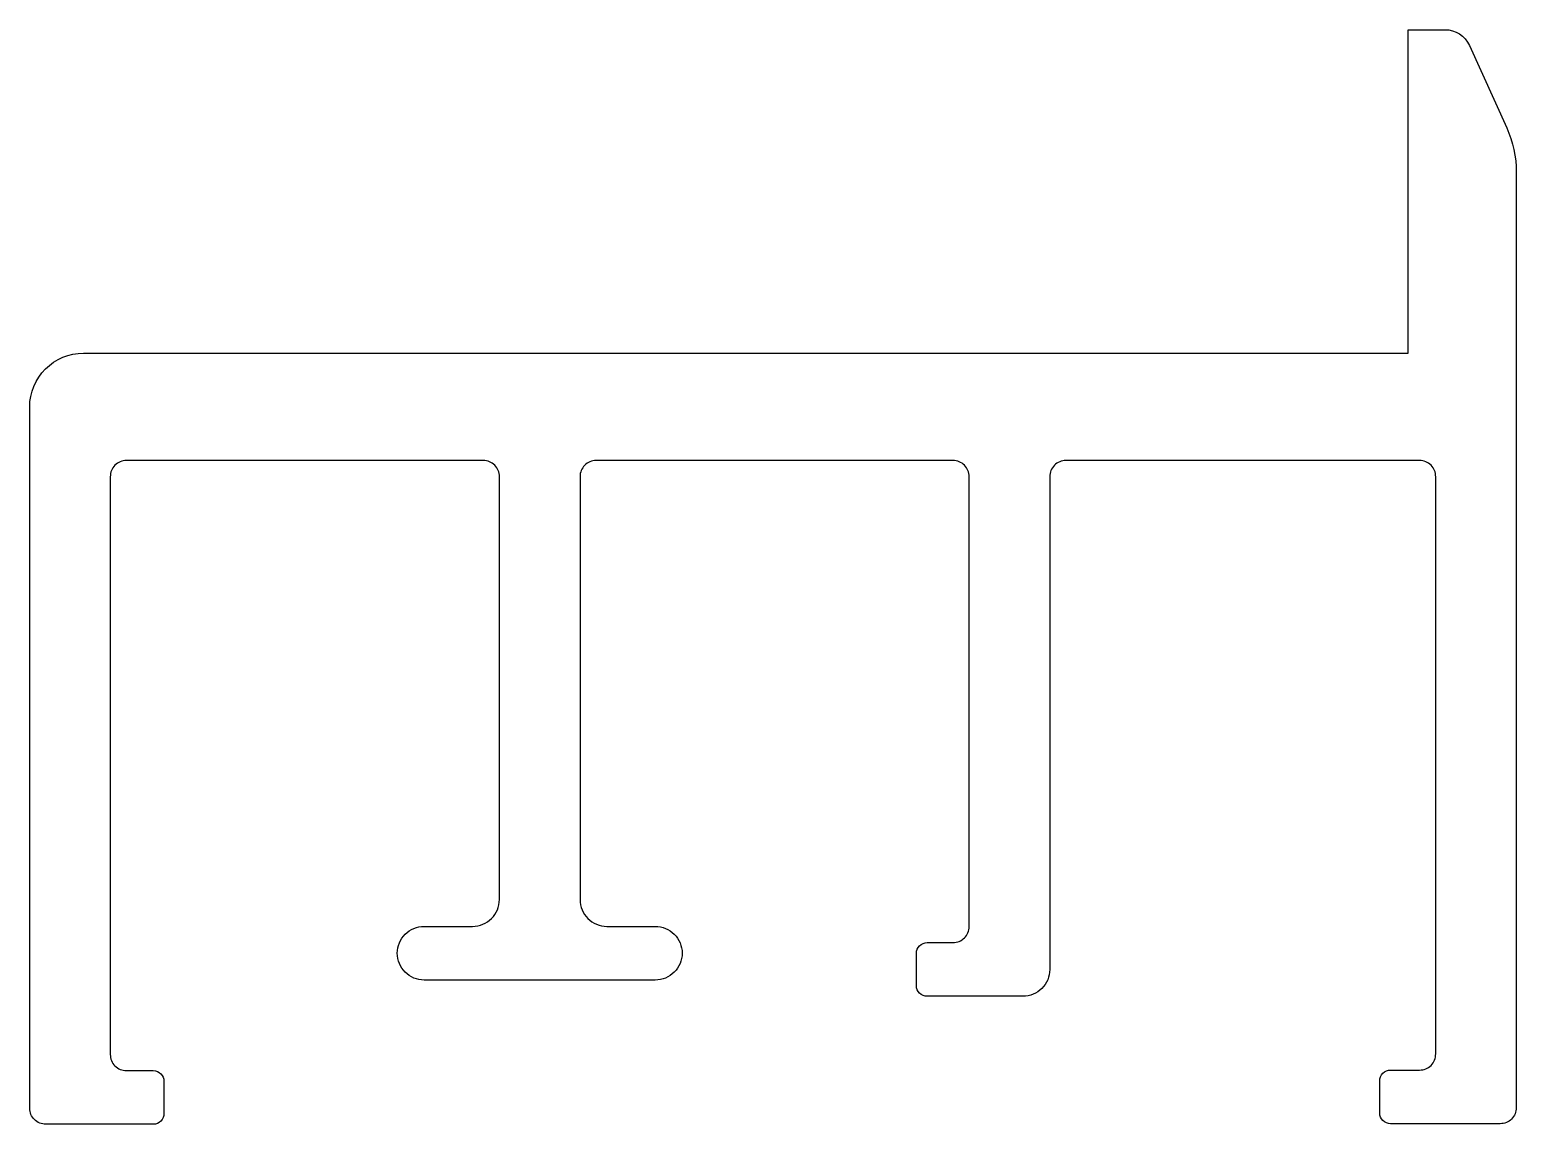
# Model space of a CAD drawing. Extents: x 36.7 to 64.4, y 280.1 to 300.5.
import ezdxf

# ---------------------------------------------------------------- set-up
doc = ezdxf.new("R2010")
doc.units = 0
doc.layers.get('0').update_dxf_attribs({"linetype": 'CONTINUOUS'})

msp = doc.modelspace()

# ---------------------------------------------------------------- linework, layer by layer
at = {"linetype": 'CONTINUOUS'}
msp.add_lwpolyline([(62.614, 292.457), (56.026, 292.457, 0.414214), (55.726, 292.157), (55.726, 282.976, -0.414214), (55.226, 282.476), (53.444, 282.476, -0.414214), (53.244, 282.676), (53.244, 283.276, -0.414214), (53.444, 283.476), (53.926, 283.476, 0.414214), (54.226, 283.776), (54.226, 292.157, 0.414214), (53.926, 292.457), (47.279, 292.457, 0.414214), (46.979, 292.157), (46.979, 284.279, 0.414214), (47.479, 283.779), (48.381, 283.779, -0.414214), (48.881, 283.279, -0.414214), (48.381, 282.779), (44.077, 282.779, -0.414214), (43.577, 283.279), (43.577, 283.279, -0.414214), (44.077, 283.779), (44.979, 283.779, 0.414214), (45.479, 284.279), (45.479, 292.157, 0.414214), (45.179, 292.457), (38.532, 292.457, 0.414214), (38.232, 292.157), (38.232, 281.392, 0.414214), (38.532, 281.092), (39.032, 281.092, -0.414214), (39.232, 280.892), (39.232, 280.292, -0.414214), (39.032, 280.092), (37.032, 280.092, -0.414214), (36.732, 280.392), (36.732, 293.457, -0.414214), (37.732, 294.457), (62.403, 294.457), (62.403, 294.457), (62.403, 300.484), (63.086, 300.484, -0.294642), (63.541, 300.19), (64.236, 298.653, -0.106566), (64.414, 297.829), (64.414, 280.402, -0.414214), (64.114, 280.102), (62.071, 280.102, -0.414214), (61.871, 280.302), (61.871, 280.902, -0.414214), (62.071, 281.102), (62.614, 281.102, 0.414214), (62.914, 281.402), (62.914, 292.157, 0.414214)], format="xyb", close=True, dxfattribs=at)

doc.saveas('drawing.dxf')
